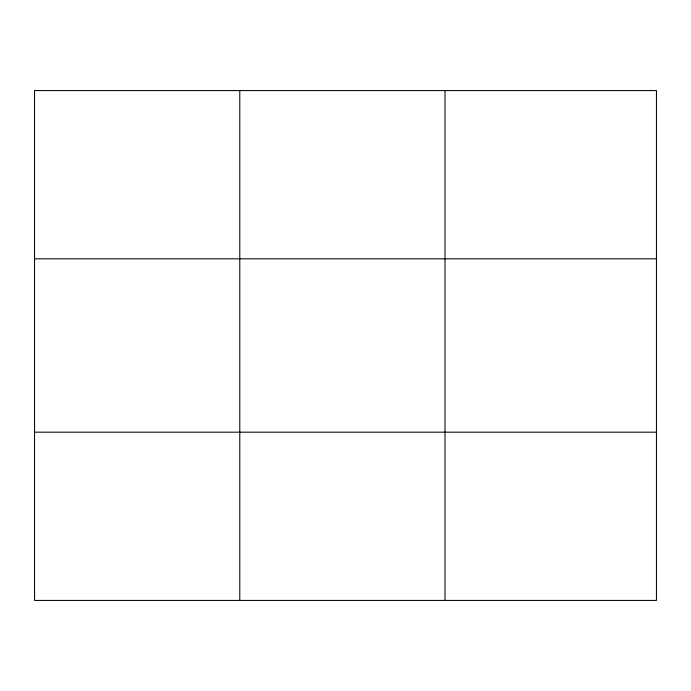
<?xml version="1.0" encoding="UTF-8"?>
<svg xmlns="http://www.w3.org/2000/svg" width="691" height="691" viewBox="0 0 691 691"><rect width="100%" height="100%" fill="white"/><g stroke="black" fill="none" stroke-linecap="round" stroke-linejoin="round"><path stroke-width="1.04" d="M239.777 600.427L239.777 90.573M445.004 600.427L445.004 90.573M34.55 258.823L656.45 258.823M34.55 432.177L656.45 432.177M656.45 566.775L656.45 600.427L34.55 600.427L34.55 90.573L656.45 90.573L656.45 566.775"/></g></svg>
